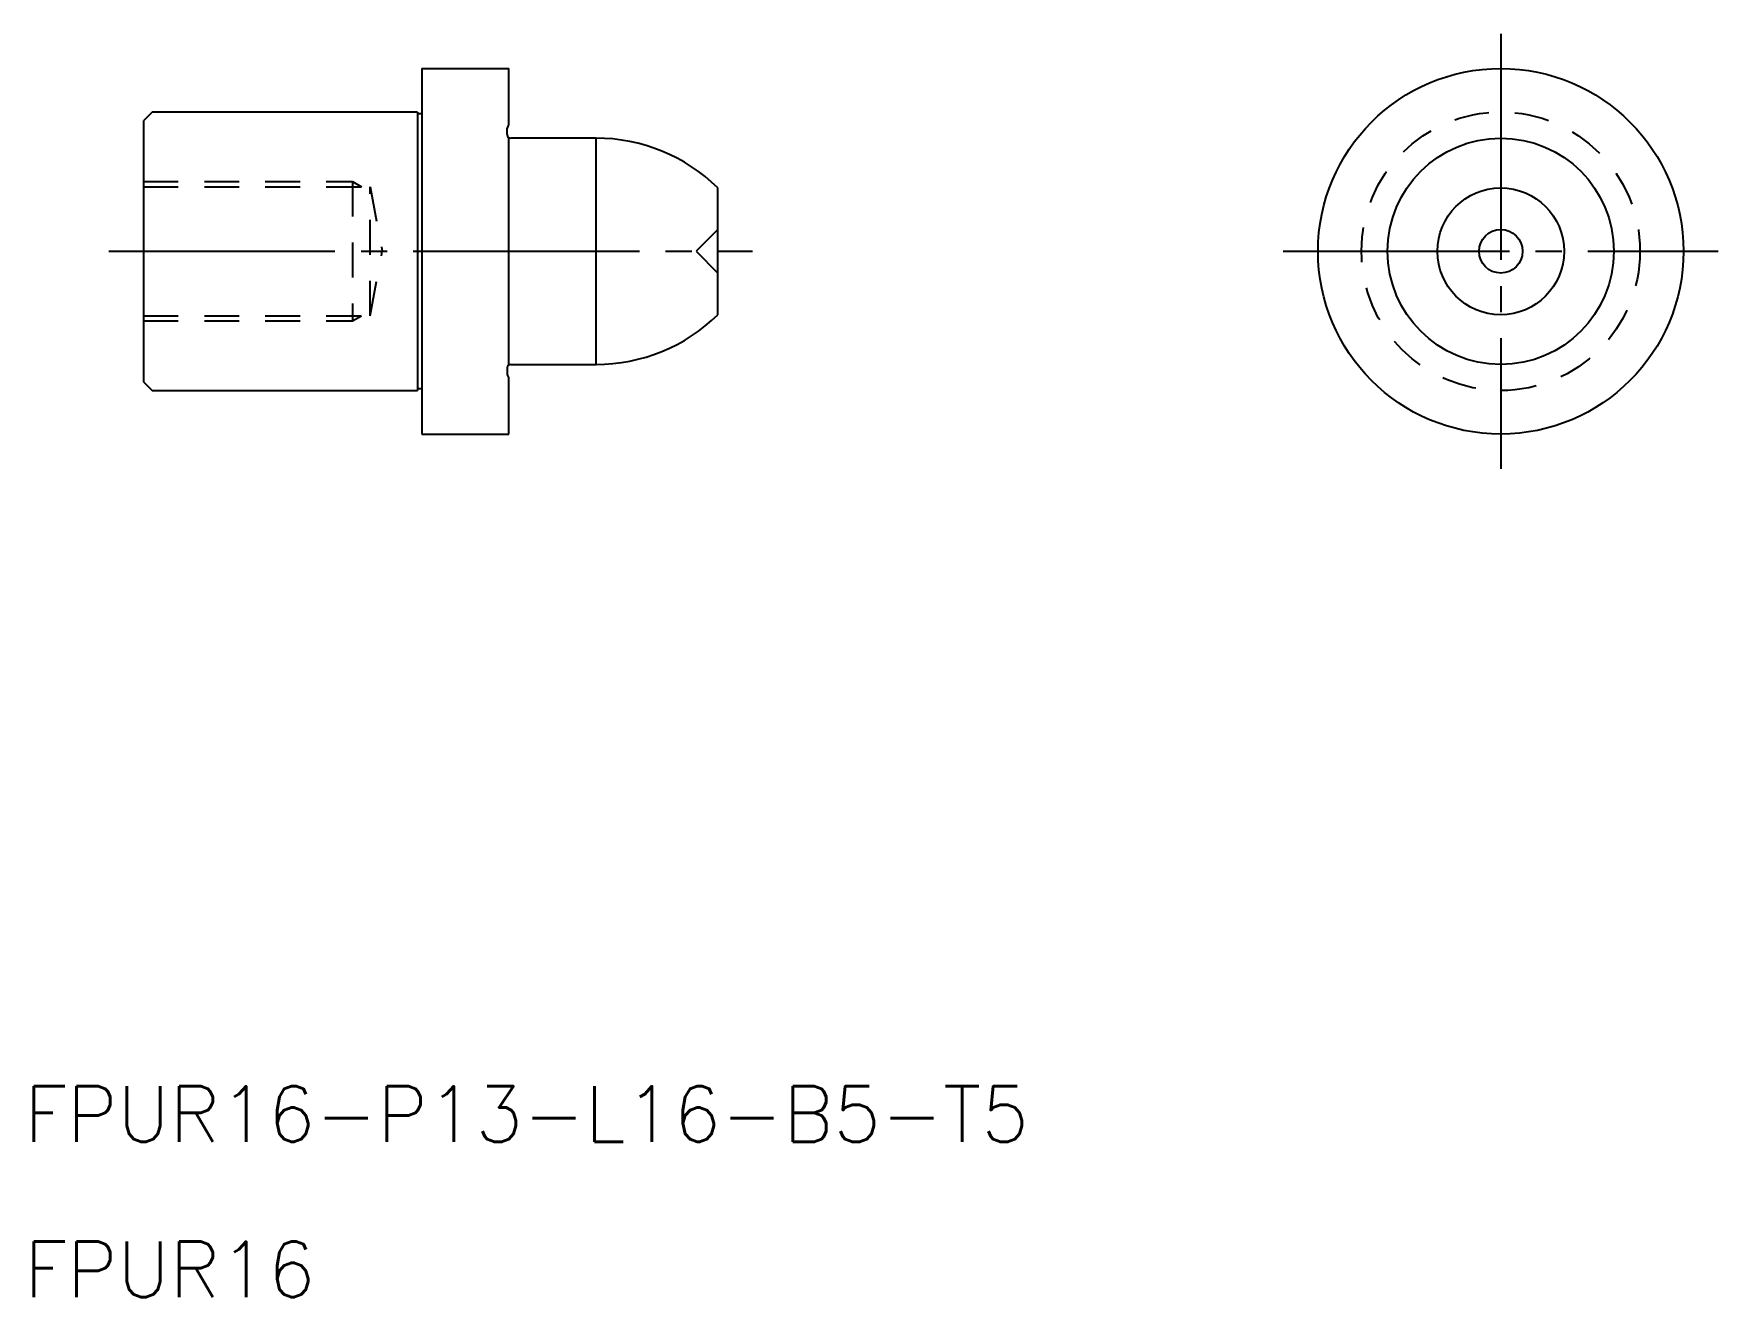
# Model space of a CAD drawing. Extents: x 52.4 to 149.2, y 112.3 to 184.9.
import ezdxf

# ---------------------------------------------------------------- set-up
doc = ezdxf.new("R2010")
doc.units = 0
doc.linetypes.add('CENTER', pattern=[17.5, 13, -1.5, 1.5, -1.5])
doc.linetypes.add('DASHED', pattern=[3.5, 2, -1.5])
doc.layers.get('0').update_dxf_attribs({"linetype": 'CONTINUOUS'})
doc.layers.add('CENTER', color=1, linetype='CENTER')
doc.styles.get("Standard").update_dxf_attribs({"font": 'txt.shx', "bigfont": '@extfont2.shx'})

msp = doc.modelspace()

# ---------------------------------------------------------------- linework, layer by layer
at = {"color": 7, "linetype": 'CONTINUOUS'}
for p, q in [((74.747, 182.885), (74.747, 161.885)), ((74.747, 182.885), (79.747, 182.885)), ((79.747, 179.635), (79.747, 182.885)), ((59.247, 180.385), (58.747, 179.885)), ((74.497, 180.385), (59.247, 180.385)), ((74.497, 180.385), (74.497, 164.385)), ((74.747, 180.285), (74.497, 180.285)), ((58.747, 179.885), (58.747, 164.885)), ((79.647, 179.085), (79.647, 179.461)), ((79.747, 165.885), (79.747, 178.885)), ((79.747, 165.885), (79.747, 178.885)), ((84.747, 178.885), (79.847, 178.885)), ((84.747, 165.885), (84.747, 178.885)), ((91.747, 168.743), (91.747, 176.026)), ((79.647, 165.685), (79.647, 165.308)), ((79.847, 165.885), (84.747, 165.885)), ((58.747, 164.885), (59.247, 164.385)), ((79.747, 161.885), (79.747, 165.135)), ((59.247, 164.385), (74.497, 164.385)), ((74.747, 164.485), (74.497, 164.485)), ((74.747, 161.885), (79.747, 161.885))]:
    msp.add_line(p, q, dxfattribs=at)
at = {"color": 3, "linetype": 'DASHED'}
for p, q in [((58.747, 176.385), (70.747, 176.385)), ((70.747, 176.385), (70.747, 168.385)), ((70.747, 176.385), (71.266, 176.085)), ((58.747, 176.085), (71.77, 176.085)), ((71.77, 168.685), (71.77, 176.085)), ((71.77, 176.085), (72.463, 172.385)), ((91.747, 173.635), (90.497, 172.385)), ((71.77, 168.685), (72.463, 172.385)), ((90.497, 172.385), (91.747, 171.135)), ((58.747, 168.685), (71.77, 168.685)), ((70.747, 168.385), (71.266, 168.685)), ((58.747, 168.385), (70.747, 168.385))]:
    msp.add_line(p, q, dxfattribs=at)
at = {"color": 7, "linetype": 'CONTINUOUS'}
for radius in [10.5, 6.5, 3.641, 1.25]:
    msp.add_circle((136.731, 172.385), radius, dxfattribs=at)
at = {"color": 3, "linetype": 'DASHED'}
msp.add_circle((136.731, 172.385), 8, dxfattribs=at)
at = {"color": 7, "linetype": 'CONTINUOUS'}
for centre, radius, start, end in [((79.847, 179.461), 0.2, 120, 180), ((79.847, 179.085), 0.2, 180, 270), ((84.747, 168.885), 10, 45.573, 90), ((84.747, 175.885), 10, 270, 314.427), ((79.847, 165.685), 0.2, 90, 180), ((79.847, 165.308), 0.2, 180, 240)]:
    msp.add_arc(centre, radius, start, end, dxfattribs=at)
at = {"layer": 'CENTER', "color": 1, "linetype": 'CENTER'}
for p, q in [((136.731, 184.885), (136.731, 159.885)), ((56.747, 172.385), (93.747, 172.385)), ((124.231, 172.385), (149.231, 172.385))]:
    msp.add_line(p, q, dxfattribs=at)

# ---------------------------------------------------------------- texts
at = {"color": 7, "linetype": 'CONTINUOUS'}
for s, p in [('FPUR16-P13-L16-B5-T5', (51.889, 121.225)), ('FPUR16', (51.889, 112.297))]:
    msp.add_text(s, height=3.2, dxfattribs=at).set_placement(p)

doc.saveas('drawing.dxf')
